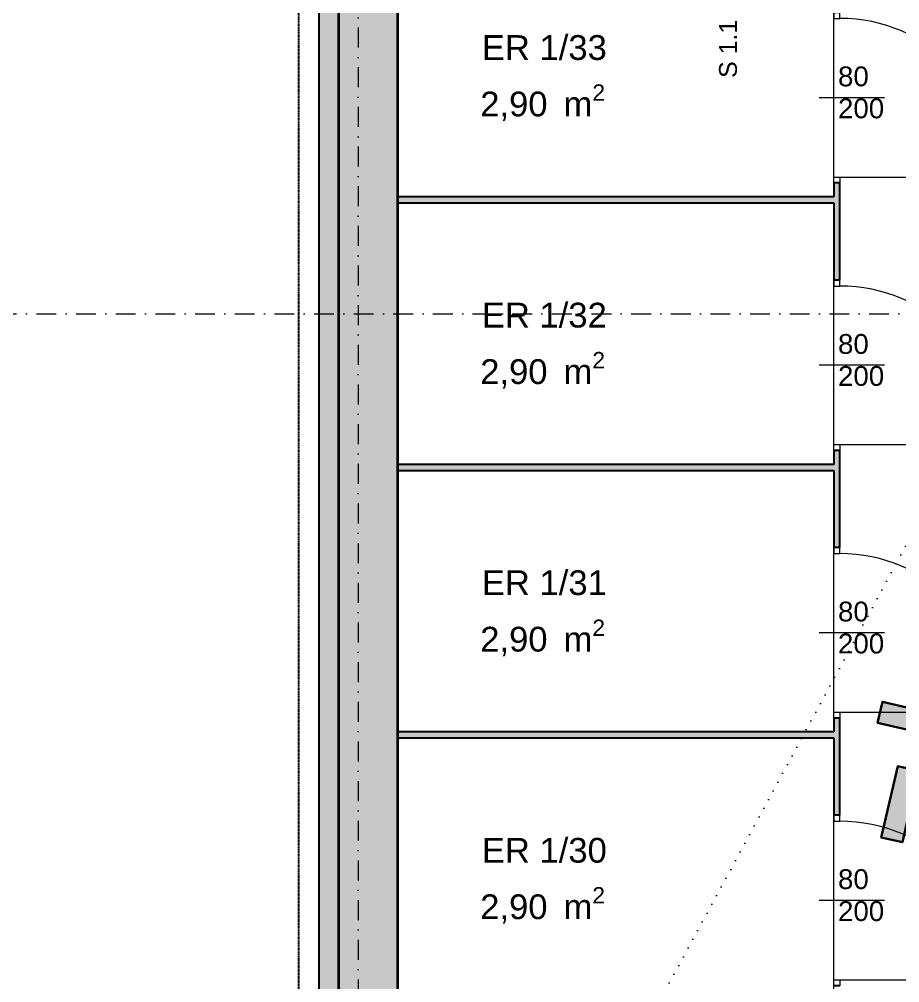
# Model space of a CAD drawing. Header units: millimetres. Extents: x 32522367 to 32638135, y 41424826 to 41540167.
# Drawn here: x 32544458 to 32548901, y 41444997 to 41449858 of the extents above; entities that cross this region are included whole.
import ezdxf
from ezdxf.enums import TextEntityAlignment as Align

# ---------------------------------------------------------------- set-up
doc = ezdxf.new("R2010")
doc.units = ezdxf.units.MM
for name, pattern in [('Punktlinie weit', [0.05, 0, -0.05]), ('Raster', [0.2, 0.1, -0.05, 0, -0.05]), ('Strichlinie eng', [0.1, 0.075, -0.025]), ('Strichlinie weit', [0.2, 0.15, -0.05])]:
    doc.linetypes.add(name, pattern=pattern)
for name, color, linetype in [('000 Achsraster Haupt', 251, 'Continuous'), ('110 Wand Aussen', 251, 'Continuous'), ('130 Wand Innen', 251, 'Continuous'), ('220 Bodenaufbau', 251, 'Continuous'), ('240 Unterdaemmung', 251, 'Continuous'), ('811 Raum 2.Erschließung_ Nebenräume_Allg.räume_Technik', 251, 'Continuous'), ('955 Polierplan Beschriftung', 251, 'Continuous'), ('Archicad Tür-Marker', 251, 'Continuous'), ('Archicad Türen', 251, 'Continuous')]:
    doc.layers.add(name, color=color, linetype=linetype)
for name, color, linetype, lineweight in [('000 Achsraster Haupt_Stift_Nr__1', 251, 'Continuous', 13), ('110 Wand Aussen_Stift_Nr__24', 251, 'Continuous', 13), ('110 Wand Aussen_Stift_Nr__29', 251, 'Continuous', 13), ('110 Wand Aussen_Stift_Nr__7', 251, 'Continuous', 25), ('110 Wand Aussen_Stift_Nr__8', 251, 'Continuous', 35), ('130 Wand Innen_Stift_Nr__26', 251, 'Continuous', 13), ('130 Wand Innen_Stift_Nr__7', 251, 'Continuous', 25), ('220 Bodenaufbau_Stift_Nr__6', 251, 'Continuous', 13), ('240 Unterdaemmung_Stift_Nr__6', 251, 'Continuous', 13), ('681 Fluchtlinien_Stift_Nr__10', 251, 'Continuous', 25), ('955 Polierplan Beschriftung_Stift_Nr__1', 251, 'Continuous', 13), ('956 Durchbruch Beschriftung_Stift_Nr__61', 251, 'Continuous', 25), ('Archicad Raumstempel_Stift_Nr__1', 251, 'Continuous', 13), ('Archicad Tür-Marker_Stift_Nr__1', 251, 'Continuous', 13), ('Archicad Türen_Stift_Nr__1', 251, 'Continuous', 13), ('Archicad Türen_Stift_Nr__7', 251, 'Continuous', 25)]:
    doc.layers.add(name, color=color, linetype=linetype, lineweight=lineweight)
doc.layers.add('E2_LEHR_MENSCH_NATIVE', color=112, linetype='Continuous', lineweight=35, true_color=0x20dd55)
doc.styles.add('ERSTELLTER_STIL_1', font='arial.ttf')
doc.styles.get("Standard").update_dxf_attribs({"font": 'arial.ttf'})
doc.dimstyles.get("Standard").update_dxf_attribs({"dimtxt": 2.5, "dimasz": 2.5, "dimexe": 1.25, "dimexo": 0.625, "dimtad": 1, "dimtxsty": 'Standard', "dimcen": 2.5, "dimazin": 3, "dimtfac": 1, "dimtmove": 0, "dimatfit": 3})

# ---------------------------------------------------------------- blocks, each defined once
blk = doc.blocks.new('ER 1_30__219', base_point=(2.252, 3.3224))
at = {"layer": 'Archicad Raumstempel_Stift_Nr__1', "color": 7, "lineweight": 13, "insert": (1.9393, 3.357), "char_height": 0.125, "attachment_point": 1, "rotation": 343.6401, "style": 'ERSTELLTER_STIL_1'}
blk.add_mtext('\\A1;{\\pql;\\pt0,0.05;\\fArial|b0|i0|c0|p0;\\W1.000000;2,90\\fArial|b0|i0|c0|p0;\\W1.000000;\\A1{\\H.66x;\\S^  ;}\\fArial|b0|i0|c0|p0;\\W1.000000; m\\fArial|b0|i0|c0|p0;\\W1.000000;\\A1{\\H.66x;\\S2^  ;}}', dxfattribs=at)
at = {"layer": 'Archicad Raumstempel_Stift_Nr__1', "color": 7, "lineweight": 13, "style": 'ERSTELLTER_STIL_1'}
for tag, p in [('ROOM_NAME', (2.017, 3.5931)), ('DUMMY_890', (2.6114, 3.4472)), ('DUMMY_891', (1.9479, 3.3861))]:
    blk.add_attdef(tag, text='', height=0.125, rotation=343.6401, dxfattribs=at).set_placement(p, align=Align.TOP_LEFT)
blk = doc.blocks.new('ER 1_31__220', base_point=(2.6322, 4.6178))
at = {"layer": 'Archicad Raumstempel_Stift_Nr__1', "color": 7, "lineweight": 13, "insert": (2.3196, 4.6523), "char_height": 0.125, "attachment_point": 1, "rotation": 343.6401, "style": 'ERSTELLTER_STIL_1'}
blk.add_mtext('\\A1;{\\pql;\\pt0,0.05;\\fArial|b0|i0|c0|p0;\\W1.000000;2,90\\fArial|b0|i0|c0|p0;\\W1.000000;\\A1{\\H.66x;\\S^  ;}\\fArial|b0|i0|c0|p0;\\W1.000000; m\\fArial|b0|i0|c0|p0;\\W1.000000;\\A1{\\H.66x;\\S2^  ;}}', dxfattribs=at)
at = {"layer": 'Archicad Raumstempel_Stift_Nr__1', "color": 7, "lineweight": 13, "style": 'ERSTELLTER_STIL_1'}
for tag, p in [('ROOM_NAME', (2.3973, 4.8885)), ('DUMMY_890', (2.9916, 4.7426)), ('DUMMY_891', (2.3281, 4.6814))]:
    blk.add_attdef(tag, text='', height=0.125, rotation=343.6401, dxfattribs=at).set_placement(p, align=Align.TOP_LEFT)
blk = doc.blocks.new('ER 1_32__221', base_point=(3.0125, 5.9131))
at = {"layer": 'Archicad Raumstempel_Stift_Nr__1', "color": 7, "lineweight": 13, "insert": (2.6998, 5.9476), "char_height": 0.125, "attachment_point": 1, "rotation": 343.6401, "style": 'ERSTELLTER_STIL_1'}
blk.add_mtext('\\A1;{\\pql;\\pt0,0.05;\\fArial|b0|i0|c0|p0;\\W1.000000;2,90\\fArial|b0|i0|c0|p0;\\W1.000000;\\A1{\\H.66x;\\S^  ;}\\fArial|b0|i0|c0|p0;\\W1.000000; m\\fArial|b0|i0|c0|p0;\\W1.000000;\\A1{\\H.66x;\\S2^  ;}}', dxfattribs=at)
at = {"layer": 'Archicad Raumstempel_Stift_Nr__1', "color": 7, "lineweight": 13, "style": 'ERSTELLTER_STIL_1'}
for tag, p in [('ROOM_NAME', (2.7775, 6.1838)), ('DUMMY_890', (3.3719, 6.0379)), ('DUMMY_891', (2.7084, 5.9768))]:
    blk.add_attdef(tag, text='', height=0.125, rotation=343.6401, dxfattribs=at).set_placement(p, align=Align.TOP_LEFT)
blk = doc.blocks.new('ER 1_33__222', base_point=(3.3927, 7.2084))
at = {"layer": 'Archicad Raumstempel_Stift_Nr__1', "color": 7, "lineweight": 13, "insert": (3.0801, 7.243), "char_height": 0.125, "attachment_point": 1, "rotation": 343.6401, "style": 'ERSTELLTER_STIL_1'}
blk.add_mtext('\\A1;{\\pql;\\pt0,0.05;\\fArial|b0|i0|c0|p0;\\W1.000000;2,90\\fArial|b0|i0|c0|p0;\\W1.000000;\\A1{\\H.66x;\\S^  ;}\\fArial|b0|i0|c0|p0;\\W1.000000; m\\fArial|b0|i0|c0|p0;\\W1.000000;\\A1{\\H.66x;\\S2^  ;}}', dxfattribs=at)
at = {"layer": 'Archicad Raumstempel_Stift_Nr__1', "color": 7, "lineweight": 13, "style": 'ERSTELLTER_STIL_1'}
for tag, p in [('ROOM_NAME', (3.1578, 7.4791)), ('DUMMY_890', (3.7521, 7.3332)), ('DUMMY_891', (3.0886, 7.2721))]:
    blk.add_attdef(tag, text='', height=0.125, rotation=343.6401, dxfattribs=at).set_placement(p, align=Align.TOP_LEFT)
blk = doc.blocks.new('Decke_42', base_point=(0.6206, 0.3389))
at = {"layer": '240 Unterdaemmung_Stift_Nr__6', "color": 7, "linetype": 'Strichlinie eng', "lineweight": 13, "flags": 128}
blk.add_lwpolyline([(0.6206, 0.3389), (6.109, -1.2722), (6.7991, 1.0786), (7.7586, 0.7969), (9.2515, 5.8823), (8.2919, 6.164), (10.0665, 12.2089), (4.5781, 13.8201)], close=True, dxfattribs=at)
blk = doc.blocks.new('Decke_50', base_point=(4.5781, 13.8201))
at = {"layer": '220 Bodenaufbau_Stift_Nr__6', "color": 7, "linetype": 'Continuous', "lineweight": 13, "flags": 128}
blk.add_lwpolyline([(4.5781, 13.8201), (0.6206, 0.3389), (36.0074, -10.0491), (36.3665, -8.8257)], dxfattribs=at)
blk = doc.blocks.new('Wand_273', base_point=(4.2902, 13.9046))
at = {"layer": '110 Wand Aussen_Stift_Nr__24', "linetype": 'Continuous', "lineweight": 13}
blk.add_hatch(color=92, dxfattribs=at).paths.add_polyline_path([(0.3327, 0.4234), (0.6206, 0.3389), (4.5781, 13.8201), (4.2902, 13.9046)])
at = {"layer": '110 Wand Aussen_Stift_Nr__29', "linetype": 'Continuous', "lineweight": 13}
blk.add_hatch(color=6, dxfattribs=at).paths.add_polyline_path([(0.1523, 0.1637), (0.2482, 0.1356), (4.3747, 14.1924), (4.2788, 14.2206)])
at = {"layer": '110 Wand Aussen_Stift_Nr__7', "color": 7, "linetype": 'Continuous', "lineweight": 25, "flags": 128}
blk.add_lwpolyline([(4.3069, 14.3165), (0.1523, 0.1637)], dxfattribs=at)
at = {"layer": '110 Wand Aussen_Stift_Nr__8', "color": 7, "linetype": 'Continuous', "lineweight": 35}
blk.add_line((4.2902, 13.9046), (0.3327, 0.4234), dxfattribs=at)
at = {"layer": '110 Wand Aussen_Stift_Nr__8', "color": 7, "linetype": 'Continuous', "lineweight": 35, "flags": 128}
blk.add_lwpolyline([(0.6206, 0.3389), (4.5781, 13.8201)], dxfattribs=at)
blk = doc.blocks.new('Wand_395', base_point=(1.089, 2.9997))
at = {"layer": '130 Wand Innen_Stift_Nr__26', "linetype": 'Continuous', "lineweight": 13}
blk.add_hatch(color=5, dxfattribs=at).paths.add_polyline_path([(1.3727, 2.9008), (3.4836, 2.2811), (3.492, 2.3099), (1.3811, 2.9296)])
at = {"layer": '130 Wand Innen_Stift_Nr__7', "color": 7, "linetype": 'Continuous', "lineweight": 25, "flags": 128}
for points in [[(1.3811, 2.9296), (1.3727, 2.9008)], [(3.492, 2.3099), (1.3811, 2.9296)], [(1.3727, 2.9008), (3.4836, 2.2811)]]:
    blk.add_lwpolyline(points, dxfattribs=at)
blk = doc.blocks.new('Wand_396', base_point=(1.4693, 4.295))
at = {"layer": '130 Wand Innen_Stift_Nr__26', "linetype": 'Continuous', "lineweight": 13}
blk.add_hatch(color=5, dxfattribs=at).paths.add_polyline_path([(1.7529, 4.1962), (3.8638, 3.5765), (3.8723, 3.6053), (1.7614, 4.2249)])
at = {"layer": '130 Wand Innen_Stift_Nr__7', "color": 7, "linetype": 'Continuous', "lineweight": 25, "flags": 128}
for points in [[(1.7614, 4.2249), (1.7529, 4.1962)], [(1.7529, 4.1962), (3.8638, 3.5765)], [(3.8723, 3.6053), (1.7614, 4.2249)]]:
    blk.add_lwpolyline(points, dxfattribs=at)
blk = doc.blocks.new('Wand_397', base_point=(1.8495, 5.5904))
at = {"layer": '130 Wand Innen_Stift_Nr__26', "linetype": 'Continuous', "lineweight": 13}
blk.add_hatch(color=5, dxfattribs=at).paths.add_polyline_path([(2.1332, 5.4915), (4.2441, 4.8718), (4.2525, 4.9006), (2.1416, 5.5203)])
at = {"layer": '130 Wand Innen_Stift_Nr__7', "color": 7, "linetype": 'Continuous', "lineweight": 25, "flags": 128}
for points in [[(2.1416, 5.5203), (2.1332, 5.4915)], [(4.2525, 4.9006), (2.1416, 5.5203)], [(2.1332, 5.4915), (4.2441, 4.8718)]]:
    blk.add_lwpolyline(points, dxfattribs=at)
blk = doc.blocks.new('Wand_398', base_point=(2.2298, 6.8857))
at = {"layer": '130 Wand Innen_Stift_Nr__26', "linetype": 'Continuous', "lineweight": 13}
blk.add_hatch(color=5, dxfattribs=at).paths.add_polyline_path([(2.5134, 6.7868), (4.6243, 6.1672), (4.6328, 6.1959), (2.5219, 6.8156)])
at = {"layer": '130 Wand Innen_Stift_Nr__7', "color": 7, "linetype": 'Continuous', "lineweight": 25, "flags": 128}
for points in [[(2.5219, 6.8156), (2.5134, 6.7868)], [(4.6328, 6.1959), (2.5219, 6.8156)], [(2.5134, 6.7868), (4.6243, 6.1672)]]:
    blk.add_lwpolyline(points, dxfattribs=at)
blk = doc.blocks.new('Wand_399', base_point=(2.61, 8.1811))
at = {"layer": '130 Wand Innen_Stift_Nr__26', "linetype": 'Continuous', "lineweight": 13}
blk.add_hatch(color=5, dxfattribs=at).paths.add_polyline_path([(2.8937, 8.0822), (5.0046, 7.4625), (5.013, 7.4913), (2.9021, 8.111)])
at = {"layer": '130 Wand Innen_Stift_Nr__7', "color": 7, "linetype": 'Continuous', "lineweight": 25, "flags": 128}
for points in [[(2.9021, 8.111), (2.8937, 8.0822)], [(2.8937, 8.0822), (5.0046, 7.4625)], [(5.013, 7.4913), (2.9021, 8.111)]]:
    blk.add_lwpolyline(points, dxfattribs=at)
blk = doc.blocks.new('Blockrahmentür 1-Fl 27_8')
at = {"layer": 'Archicad Türen_Stift_Nr__1', "color": 7, "linetype": 'Continuous', "lineweight": 13}
for p, q in [((0.4, 0), (0.4, 0.8)), ((-0.4, 0), (-0.43, 0)), ((-0.43, 0), (-0.43, -0.03)), ((-0.4, -0.02), (-0.4, 0)), ((0.4, -0.02), (0.4, 0)), ((0.4, 0), (0.43, 0)), ((0.43, 0), (0.43, -0.03)), ((-0.43, -0.03), (-0.4, -0.03)), ((-0.4, -0.03), (-0.4, -0.02)), ((0.4, -0.03), (0.4, -0.02)), ((0.43, -0.03), (0.4, -0.03))]:
    blk.add_line(p, q, dxfattribs=at)
blk.add_arc((0.4, 0), 0.8, 90, 180, dxfattribs=at)
at = {"layer": 'Archicad Türen_Stift_Nr__7', "color": 7, "linetype": 'Continuous', "lineweight": 25}
for p, q in [((-0.43, 0), (-0.43, -0.03)), ((-0.43, 0), (-0.43, -0.03)), ((0.43, 0), (0.43, -0.03)), ((0.43, 0), (0.43, -0.03))]:
    blk.add_line(p, q, dxfattribs=at)
blk = doc.blocks.new('T Marker AUT 27_13')
at = {"layer": 'Archicad Tür-Marker_Stift_Nr__1', "color": 7, "linetype": 'Continuous', "lineweight": 13}
blk.add_line((0, -0.255), (0, 0.075), dxfattribs=at)
at = {"layer": 'Archicad Tür-Marker_Stift_Nr__1', "color": 7, "lineweight": 13, "style": 'ERSTELLTER_STIL_1'}
for tag, height, p in [('DUMMY_270', 0.1, (-0.165, 0.0026)), ('DUMMY_268', 0.1, (-0.0036, 0.0026)), ('DUMMY_269', 0.0667, (0.0631, -0.1825)), ('DUMMY_271', 0.0667, (-0.0983, -0.2588))]:
    blk.add_attdef(tag, text='', height=height, rotation=270, dxfattribs=at).set_placement(p, align=Align.BOTTOM_LEFT)
blk = doc.blocks.new('Wand_404', base_point=(2.647, -0.5686))
at = {"layer": '130 Wand Innen_Stift_Nr__26', "linetype": 'Continuous', "lineweight": 13}
for points in [[(4.5145, 5.793), (4.5433, 5.7845), (4.6813, 6.2547), (4.6525, 6.2631)], [(4.1342, 4.4976), (4.163, 4.4892), (4.301, 4.9593), (4.2723, 4.9678)], [(3.754, 3.2023), (3.7828, 3.1938), (3.9208, 3.664), (3.892, 3.6724)]]:
    blk.add_hatch(color=5, dxfattribs=at).paths.add_polyline_path(points)
at = {"layer": '130 Wand Innen_Stift_Nr__7', "color": 7, "linetype": 'Continuous', "lineweight": 25}
for p, q in [((4.6813, 6.2547), (4.6525, 6.2631)), ((4.5433, 5.7845), (4.5145, 5.793)), ((4.301, 4.9593), (4.2723, 4.9678)), ((4.163, 4.4892), (4.1342, 4.4976)), ((3.9208, 3.664), (3.892, 3.6724)), ((3.7828, 3.1938), (3.754, 3.2023))]:
    blk.add_line(p, q, dxfattribs=at)
at = {"layer": '130 Wand Innen_Stift_Nr__7', "color": 7, "linetype": 'Continuous', "lineweight": 25, "flags": 128}
for points in [[(4.5433, 5.7845), (4.6813, 6.2547)], [(4.6525, 6.2631), (4.6328, 6.1959)], [(4.6243, 6.1672), (4.5145, 5.793)], [(4.163, 4.4892), (4.301, 4.9593)], [(4.2723, 4.9678), (4.2525, 4.9006)], [(4.2441, 4.8718), (4.1342, 4.4976)], [(3.7828, 3.1938), (3.9208, 3.664)], [(3.892, 3.6724), (3.8723, 3.6053)], [(3.8638, 3.5765), (3.754, 3.2023)]]:
    blk.add_lwpolyline(points, dxfattribs=at)
at = {"layer": 'Archicad Tür-Marker', "color": 7, "lineweight": 13}
ref = blk.add_blockref('T Marker AUT 27_13', (4.7736, 6.6757), dxfattribs=dict(at, rotation=73.64008921166618))
ref.add_attrib('DUMMY_268', '80', dxfattribs={"layer": 'Archicad Tür-Marker_Stift_Nr__1', "color": 7, "lineweight": 13, "height": 0.1, "rotation": 343.6401, "style": 'ERSTELLTER_STIL_1'}).set_placement((4.8014, 6.6964), align=Align.BOTTOM_LEFT)
ref.add_attrib('DUMMY_270', '200', dxfattribs={"layer": 'Archicad Tür-Marker_Stift_Nr__1', "color": 7, "lineweight": 13, "height": 0.1, "rotation": 343.6401, "style": 'ERSTELLTER_STIL_1'}).set_placement((4.7559, 6.5415), align=Align.BOTTOM_LEFT)
ref = blk.add_blockref('T Marker AUT 27_13', (4.3934, 5.3804), dxfattribs=dict(at, rotation=73.64008921166618))
ref.add_attrib('DUMMY_268', '80', dxfattribs={"layer": 'Archicad Tür-Marker_Stift_Nr__1', "color": 7, "lineweight": 13, "height": 0.1, "rotation": 343.6401, "style": 'ERSTELLTER_STIL_1'}).set_placement((4.4211, 5.4011), align=Align.BOTTOM_LEFT)
ref.add_attrib('DUMMY_270', '200', dxfattribs={"layer": 'Archicad Tür-Marker_Stift_Nr__1', "color": 7, "lineweight": 13, "height": 0.1, "rotation": 343.6401, "style": 'ERSTELLTER_STIL_1'}).set_placement((4.3757, 5.2462), align=Align.BOTTOM_LEFT)
ref = blk.add_blockref('T Marker AUT 27_13', (4.0131, 4.085), dxfattribs=dict(at, rotation=73.64008921166618))
ref.add_attrib('DUMMY_268', '80', dxfattribs={"layer": 'Archicad Tür-Marker_Stift_Nr__1', "color": 7, "lineweight": 13, "height": 0.1, "rotation": 343.6401, "style": 'ERSTELLTER_STIL_1'}).set_placement((4.0409, 4.1058), align=Align.BOTTOM_LEFT)
ref.add_attrib('DUMMY_270', '200', dxfattribs={"layer": 'Archicad Tür-Marker_Stift_Nr__1', "color": 7, "lineweight": 13, "height": 0.1, "rotation": 343.6401, "style": 'ERSTELLTER_STIL_1'}).set_placement((3.9954, 3.9509), align=Align.BOTTOM_LEFT)
ref = blk.add_blockref('T Marker AUT 27_13', (3.6329, 2.7897), dxfattribs=dict(at, rotation=73.64008921166618))
ref.add_attrib('DUMMY_268', '80', dxfattribs={"layer": 'Archicad Tür-Marker_Stift_Nr__1', "color": 7, "lineweight": 13, "height": 0.1, "rotation": 343.6401, "style": 'ERSTELLTER_STIL_1'}).set_placement((3.6606, 2.8104), align=Align.BOTTOM_LEFT)
ref.add_attrib('DUMMY_270', '200', dxfattribs={"layer": 'Archicad Tür-Marker_Stift_Nr__1', "color": 7, "lineweight": 13, "height": 0.1, "rotation": 343.6401, "style": 'ERSTELLTER_STIL_1'}).set_placement((3.6152, 2.6555), align=Align.BOTTOM_LEFT)
at = {"layer": 'Archicad Türen', "color": 7, "linetype": 'Continuous', "lineweight": 13, "rotation": 253.6400892116662}
for p in [(4.8024, 6.6673), (4.4222, 5.3719), (4.0419, 4.0766), (3.6616, 2.7812)]:
    blk.add_blockref('Blockrahmentür 1-Fl 27_8', p, dxfattribs=at)
blk = doc.blocks.new('Etikett_235', base_point=(0.2482, 0.1356))
at = {"layer": '955 Polierplan Beschriftung_Stift_Nr__1', "color": 7, "linetype": 'Punktlinie weit', "lineweight": 13}
blk.add_line((0.2482, 0.1356), (11.8217, 11.7978), dxfattribs=at)
blk = doc.blocks.new('Standard-Rastermarker_10')
at = {"layer": '000 Achsraster Haupt_Stift_Nr__1', "color": 7, "linetype": 'Raster', "lineweight": 13}
blk.add_line((1, 0), (34.7949, 0), dxfattribs=at)
at = {"layer": '000 Achsraster Haupt_Stift_Nr__1', "color": 7, "lineweight": 13, "style": 'ERSTELLTER_STIL_1'}
for tag, p in [('AC_MarkerText_1_0', (-0.3593, -0.0343)), ('AC_MarkerText_1_1', (35.9356, -0.0343))]:
    blk.add_attdef(tag, text='', height=0.15, rotation=90, dxfattribs=at).set_placement(p, align=Align.TOP_CENTER)
blk = doc.blocks.new('Standard-Rastermarker_20')
at = {"layer": '000 Achsraster Haupt_Stift_Nr__1', "color": 7, "linetype": 'Raster', "lineweight": 13}
blk.add_line((1, 0), (91.4133, 0), dxfattribs=at)
at = {"layer": '000 Achsraster Haupt_Stift_Nr__1', "color": 7, "lineweight": 13, "style": 'ERSTELLTER_STIL_1'}
for tag, p in [('AC_MarkerText_1_0', (-0.25, 0.075)), ('AC_MarkerText_1_1', (92.6633, 0.075))]:
    blk.add_attdef(tag, text='', height=0.15, dxfattribs=at).set_placement(p, align=Align.TOP_CENTER)
blk = doc.blocks.new('*D2272')
at = {"color": 0, "lineweight": -2, "transparency": 16777216}
for start, end in [(53.2021, 89.9872), (16.3733, 53.1584)]:
    blk.add_arc((32546168.9, 41442012.4), 788.5, start, end, dxfattribs=at)
at = {"color": 0, "transparency": 16777216}
for points in [[(32546169, 41442800.9), (32546169, 41442801), (32546168.9, 41442801)], [(32546925.4, 41442234.7), (32546925.4, 41442234.7), (32546925.5, 41442234.5)]]:
    blk.add_solid(points, dxfattribs=at)
at = {"layer": 'Defpoints', "color": 0, "transparency": 16777216}
for p in [(32546168.7, 41465423.9), (32550011.8, 41443140.6), (32546764.8, 41442528.8), (32546168.9, 41442012.4), (32546168.9, 41431629)]:
    blk.add_point(p, dxfattribs=at)
at = {"color": 0, "transparency": 16777216, "insert": (32546641.4, 41442643.7), "char_height": 0.18, "attachment_point": 5}
blk.add_mtext('\\A1;74°', dxfattribs=at)
blk = doc.blocks.new('98095500')
at = {"color": 18, "lineweight": 30, "true_color": 0x000000}
for points in [[(423921.73, 99168.82), (423956.82, 99168.82), (423956.82, 99202.95), (423984.52, 99214.53), (424033.69, 99214.53), (424053.79, 99178.33)], [(424040.17, 99170.92), (424025.2, 99196.66), (423999.74, 99196.78), (424026.18, 99150.32), (424026.18, 99110.9), (424070.22, 99110.9), (424070.22, 99092.32), (424007.48, 99092.32), (424007.48, 99131.68), (423974.96, 99113.11), (423974.96, 99066.99), (423956.52, 99066.99), (423956.52, 99122.44), (423990.54, 99141.87), (423975.12, 99168.79), (423975.12, 99150.21), (423921.73, 99150.28)]]:
    blk.add_lwpolyline(points, dxfattribs=at)
blk.add_circle((423963.6, 99225.86), 18.08, dxfattribs=at)
for centre, radius, start, end in [((424047.83, 99173.07), 7.96, 195.72991, 41.40047), ((423921.73, 99159.55), 9.27, 89.9849, 270.0151)]:
    blk.add_arc(centre, radius, start, end, dxfattribs=at)
blk = doc.blocks.new('750298750')
h = blk.add_hatch(color=3)
h.paths.add_polyline_path([(426943.63, 99576.9), (426968.12, 99576.79), (426982.52, 99552.02, 1.25347), (426995.63, 99559.16), (426976.28, 99593.98), (426928.98, 99593.98), (426902.34, 99582.83), (426902.34, 99550.01), (426868.58, 99550.01, 1), (426868.59, 99532.17), (426919.94, 99532.11), (426919.94, 99549.98), (426934.78, 99524.08), (426902.06, 99505.39), (426902.06, 99452.05), (426919.79, 99452.05), (426919.79, 99496.41), (426951.07, 99514.28), (426951.07, 99476.42), (427011.43, 99476.42), (427011.43, 99494.29), (426969.06, 99494.29), (426969.06, 99532.21)])
h.paths.add_polyline_path([(426891.47, 99604.88, 1), (426926.25, 99604.88, 1)])
at = {"xscale": 0.9619413167778113, "yscale": 0.9619413167778113, "zscale": 0.9619413167778113}
blk.add_blockref('98095500', (19080.76, 4155.42), dxfattribs=at)
blk = doc.blocks.new('E2_MOL_LEHRPERSON_ZENTRIERT')
blk.add_blockref('750298750', (-426935.55, -99537.16))

msp = doc.modelspace()

# ---------------------------------------------------------------- linework, layer by layer
at = {"layer": '681 Fluchtlinien_Stift_Nr__10', "color": 1, "linetype": 'Strichlinie weit', "lineweight": 25}
msp.add_lwpolyline([(32545868.865, 41441712.417), (32545868.431, 41527613.435), (32593380.819, 41527613.674), (32593380.92, 41507613.674), (32565868.532, 41507613.536), (32565868.764, 41461712.518), (32607781.152, 41461712.73), (32607781.069, 41478013.747), (32627781.069, 41478013.848), (32627781.253, 41441712.831)], close=True, dxfattribs=at)
msp.add_lwpolyline([(32587378.862, 41441712.627), (32545868.865, 41441712.417), (32545868.431, 41527613.435), (32587378.435, 41527613.644)], dxfattribs=at)
at = {"layer": '811 Raum 2.Erschließung_ Nebenräume_Allg.räume_Technik', "color": 31, "linetype": 'Continuous', "lineweight": 0, "true_color": 0xffcc66, "flags": 128}
for points in [[(32546368.792, 41456262.42), (32546368.862, 41442212.42), (32552088.862, 41442212.449), (32552088.792, 41456262.449)], [(32546368.822, 41450282.42), (32546368.828, 41448962.42), (32548568.828, 41448962.431), (32548568.822, 41450282.431)], [(32546368.829, 41448932.42), (32546368.835, 41447612.42), (32548568.835, 41447612.431), (32548568.829, 41448932.431)], [(32546368.835, 41447582.42), (32546368.842, 41446262.42), (32548568.842, 41446262.431), (32548568.835, 41447582.431)], [(32546368.842, 41446232.42), (32546368.849, 41444912.42), (32548568.849, 41444912.431), (32548568.842, 41446232.431)]]:
    msp.add_lwpolyline(points, close=True, dxfattribs=at)

# ---------------------------------------------------------------- block references
at = {"layer": '000 Achsraster Haupt', "color": 7, "linetype": 'Continuous', "lineweight": 18, "xscale": 999.9999999999995, "yscale": 999.9999999999995, "zscale": 999.9999999999995}
for name, p, rotation in [('Standard-Rastermarker_10', (32546168.74, 41466423.883), 270.0002901272617), ('Standard-Rastermarker_20', (32539942.797, 41448372.387), 0.0002901272618044)]:
    msp.add_blockref(name, p, dxfattribs=dict(at, rotation=rotation))
at = {"layer": '110 Wand Aussen', "color": 7, "lineweight": 35, "xscale": 1000, "yscale": 1000, "zscale": 1000, "rotation": 16.36019999999994}
msp.add_blockref('Wand_273', (32546068.792, 41456262.418), dxfattribs=at)
at = {"layer": '130 Wand Innen', "color": 7, "lineweight": 35, "xscale": 1000, "yscale": 1000, "zscale": 1000, "rotation": 16.36019999999994}
for name, p in [('Wand_404', (32548568.864, 41441912.431)), ('Wand_399', (32546068.822, 41450297.419)), ('Wand_398', (32546068.828, 41448947.419)), ('Wand_397', (32546068.835, 41447597.419)), ('Wand_396', (32546068.842, 41446247.419)), ('Wand_395', (32546068.849, 41444897.419))]:
    msp.add_blockref(name, p, dxfattribs=at)
at = {"layer": '220 Bodenaufbau', "color": 7, "linetype": 'Continuous', "lineweight": 13, "xscale": 1000, "yscale": 1000, "zscale": 1000, "rotation": 16.36019999999994}
msp.add_blockref('Decke_50', (32546368.792, 41456262.42), dxfattribs=at)
at = {"layer": '240 Unterdaemmung', "color": 7, "linetype": 'Strichlinie eng', "lineweight": 13, "xscale": 1000, "yscale": 1000, "zscale": 1000, "rotation": 16.36019999999994}
msp.add_blockref('Decke_42', (32546368.862, 41442212.42), dxfattribs=at)
at = {"layer": '811 Raum 2.Erschließung_ Nebenräume_Allg.räume_Technik', "color": 7, "linetype": 'Continuous', "lineweight": 13, "xscale": 1000, "yscale": 1000, "zscale": 1000, "rotation": 16.36019999999994}
for name, p, values in [('ER 1_33__222', (32547093.778, 41449584.627), {'ROOM_NAME': 'ER 1/33'}), ('ER 1_32__221', (32547093.785, 41448234.627), {'ROOM_NAME': 'ER 1/32'}), ('ER 1_31__220', (32547093.791, 41446884.627), {'ROOM_NAME': 'ER 1/31'}), ('ER 1_30__219', (32547093.798, 41445534.627), {'ROOM_NAME': 'ER 1/30'})]:
    msp.add_blockref(name, p, dxfattribs=at).add_auto_attribs(values)
at = {"layer": '955 Polierplan Beschriftung', "color": 7, "linetype": 'Continuous', "lineweight": 13, "xscale": 1000, "yscale": 1000, "zscale": 1000, "rotation": 16.36019999999994}
msp.add_blockref('Etikett_235', (32546068.864, 41441912.418), dxfattribs=at)
at = {"layer": 'E2_LEHR_MENSCH_NATIVE', "color": 112, "true_color": 0x20dd55, "xscale": 6.107755025382402, "yscale": 6.107755025382402, "rotation": 256.9323015139613}
msp.add_blockref('E2_MOL_LEHRPERSON_ZENTRIERT', (32549274.417, 41446098.181), dxfattribs=at)

# ---------------------------------------------------------------- texts
at = {"layer": '956 Durchbruch Beschriftung_Stift_Nr__61', "color": 5, "linetype": 'Continuous', "lineweight": 25, "insert": (32547989.397, 41449562.428), "char_height": 90, "attachment_point": 1, "rotation": 90.000294, "style": 'ERSTELLTER_STIL_1'}
msp.add_mtext('\\A1;{\\pql;\\fArial|b0|i0|c0|p0;\\W1.000000;S 1.1}', dxfattribs=at)

# ---------------------------------------------------------------- dimensions: what is measured, and where the dimension line sits
dim = msp.add_angular_dim_2l(base=(32546764.819, 41442528.778), line1=((32546168.863, 41442012.419), (32550011.845, 41443140.57)), line2=((32546168.745, 41465423.883), (32546168.916, 41431628.961)), dimstyle='Standard')
dim.commit()
dim.dimension.update_dxf_attribs({"geometry": '*D2272', "text_midpoint": (32546641.433, 41442643.662)})

doc.saveas('drawing.dxf')
